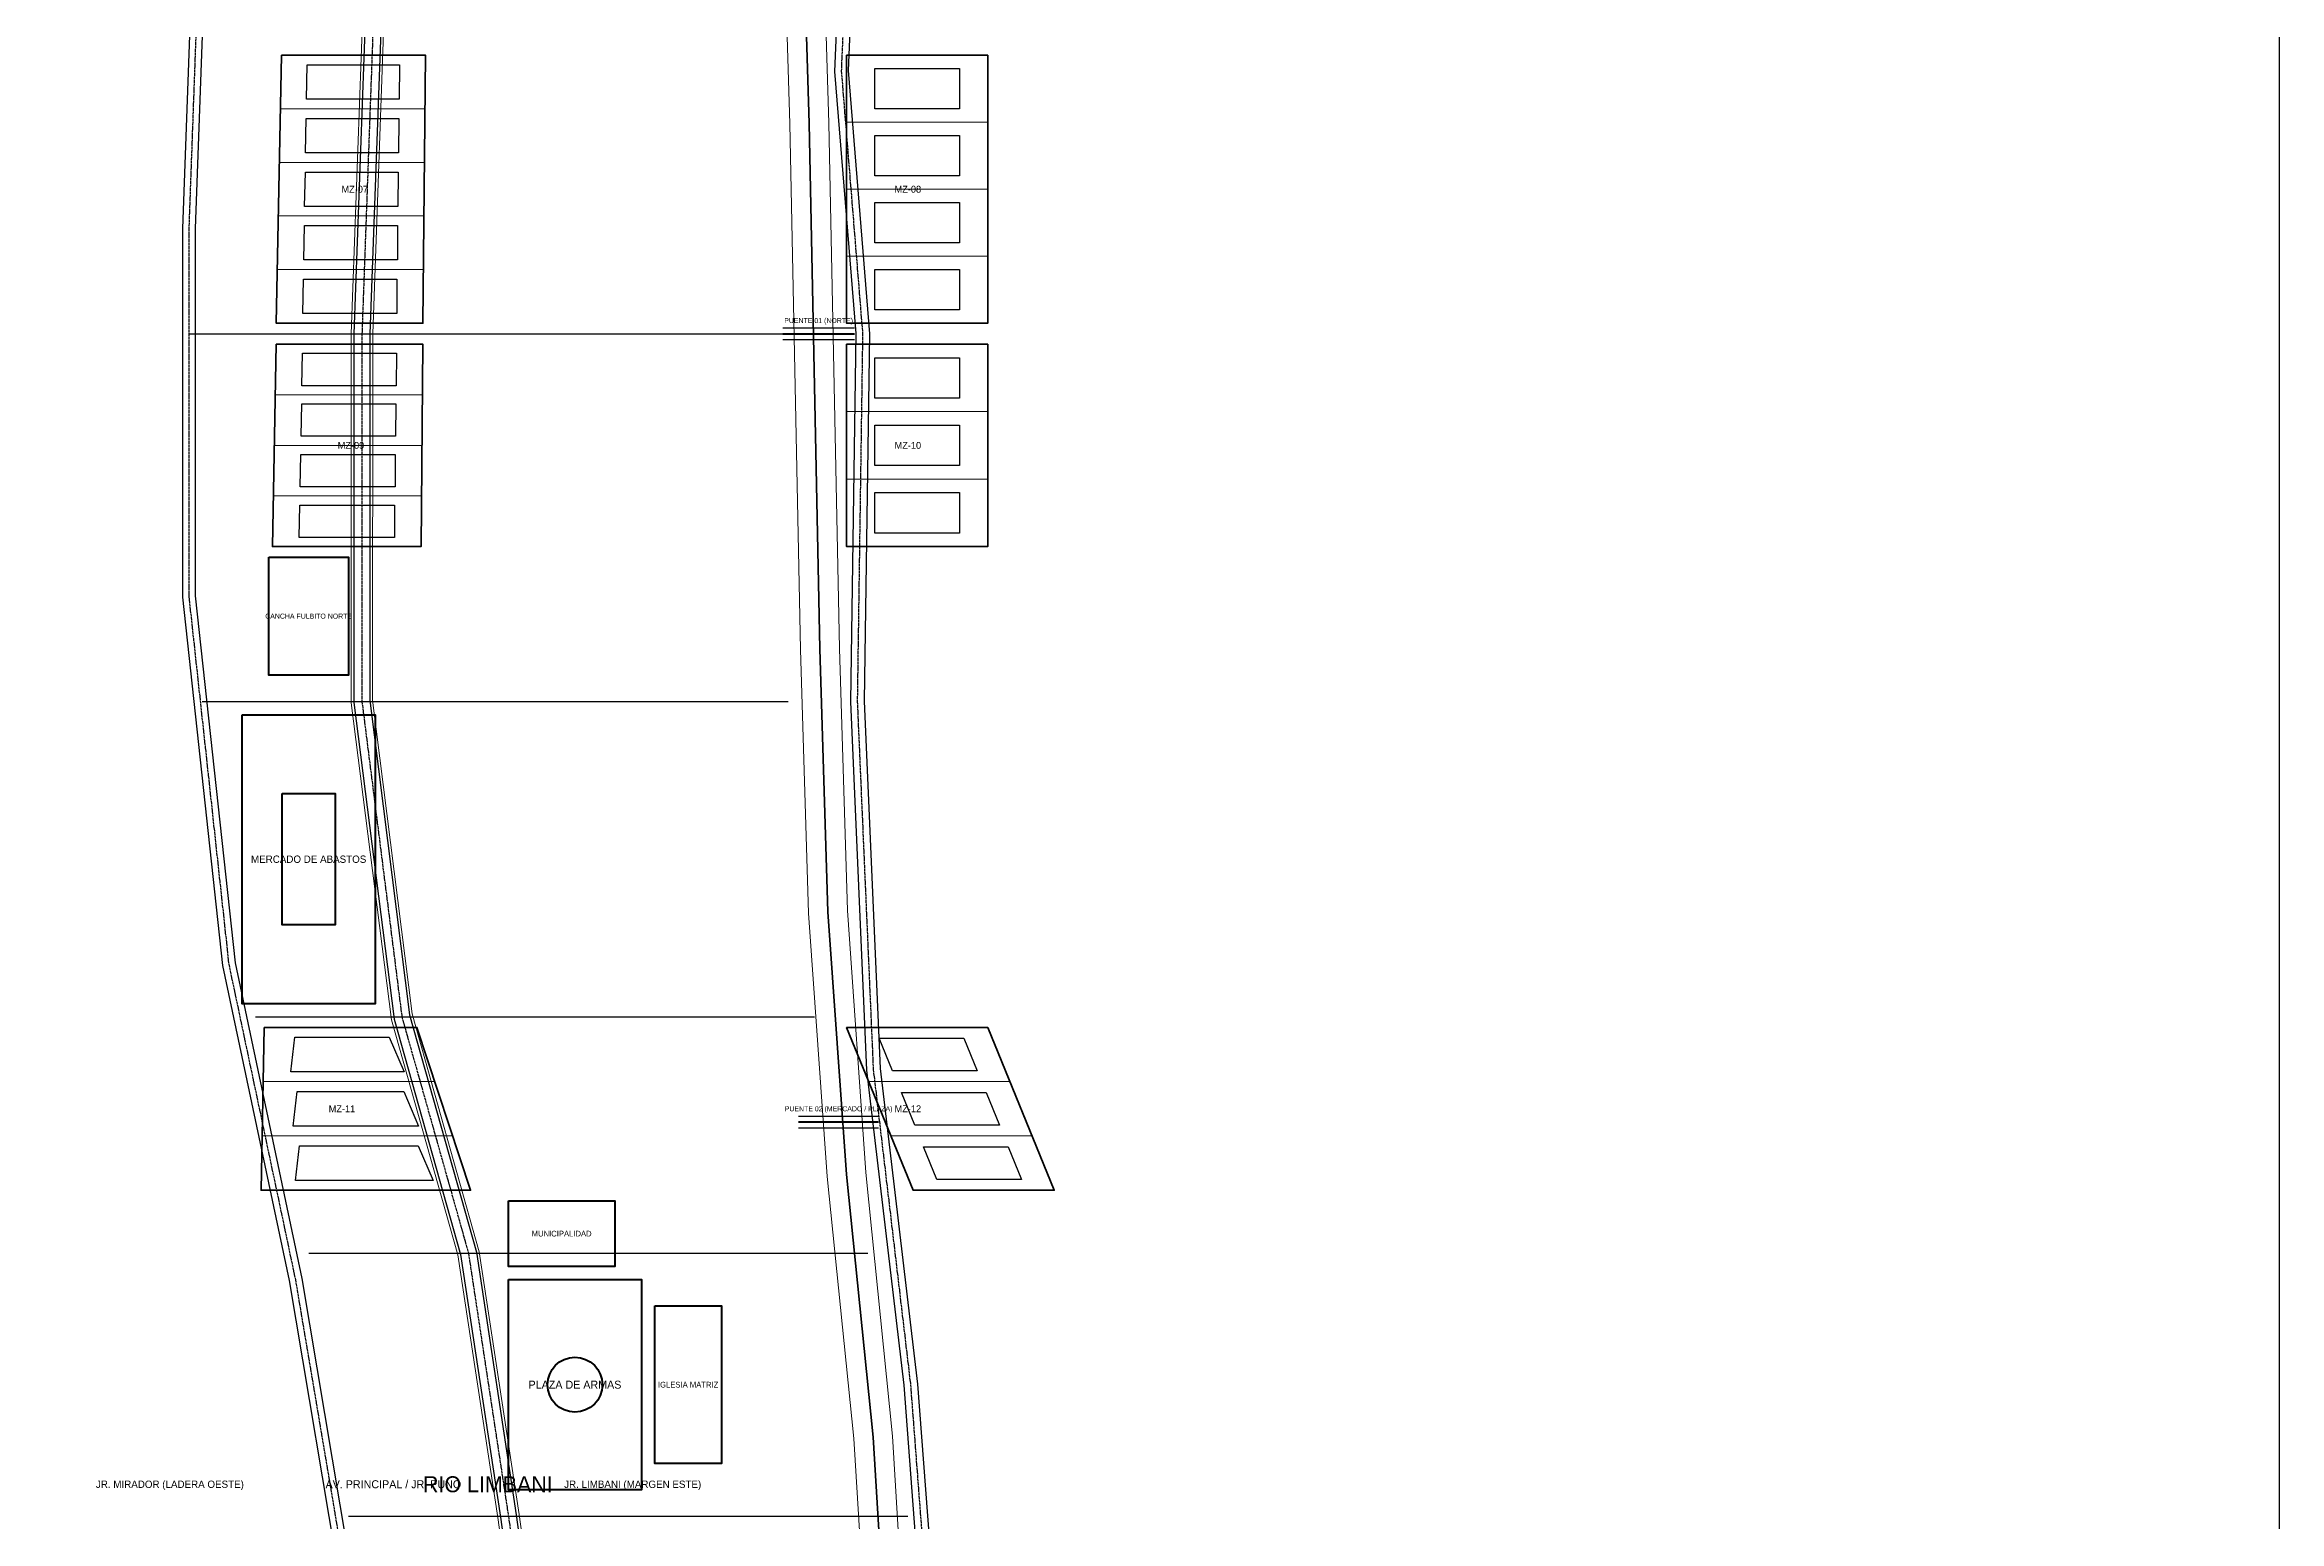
# Model space of a CAD drawing. Header units: metres. Extents: x 424745 to 426235, y 8434410 to 8437057.
# Drawn here: x 425258 to 426235, y 8435734 to 8436379 of the extents above; entities that cross this region are included whole.
import ezdxf
from ezdxf.enums import TextEntityAlignment as Align

# ---------------------------------------------------------------- set-up
doc = ezdxf.new("R2010")
doc.units = ezdxf.units.M
doc.linetypes.add('DASHED', pattern=[1.524, 1.27, -0.254])
for name, color, linetype in [('00_ORTOFOTO_SATELITAL', 7, 'Continuous'), ('03_VIAS_EJES', 8, 'DASHED'), ('13_TEXTOS_ROTULOS', 7, 'Continuous')]:
    doc.layers.add(name, color=color, linetype=linetype)
for name, color, linetype, lineweight in [('01_RIO_LIMBANI_CAUCE', 140, 'Continuous', 35), ('01_RIO_LIMBANI_ORILLAS', 140, 'Continuous', 20), ('02_PUENTES_VEHICULARES', 1, 'Continuous', 40), ('03_VIAS_CALZADA', 7, 'Continuous', 25), ('03_VIAS_VEREDAS', 8, 'Continuous', 15), ('04_MANZANAS_LINDEROS', 6, 'Continuous', 35), ('05_LOTES_PREDIALES', 7, 'Continuous', 15), ('06_HUELLAS_CASAS', 4, 'Continuous', 25), ('07_EQUIPAMIENTO_PLAZA', 3, 'Continuous', 40), ('08_EQUIPAMIENTO_MERCADO', 4, 'Continuous', 40), ('09_EQUIPAMIENTO_ESTADIO', 5, 'Continuous', 40), ('11_EQUIPAMIENTO_CIVICO', 2, 'Continuous', 40)]:
    doc.layers.add(name, color=color, linetype=linetype, lineweight=lineweight)
picture_1 = doc.add_image_def('image1.jpg', size_in_pixel=(1280, 2304))

msp = doc.modelspace()

# ---------------------------------------------------------------- linework, layer by layer
at = {"layer": '01_RIO_LIMBANI_CAUCE'}
msp.add_lwpolyline([(425577.03, 8437022.68), (425577.03, 8436919.29), (425580.53, 8436804.42), (425582.85, 8436689.54), (425585.18, 8436574.67), (425588.67, 8436459.8), (425592.17, 8436344.92), (425594.49, 8436230.05), (425596.82, 8436115.18), (425600.31, 8436000.3), (425608.46, 8435885.43), (425620.1, 8435770.55), (425627.09, 8435655.68), (425620.1, 8435540.81), (425611.95, 8435425.93), (425603.81, 8435311.06), (425588.67, 8435196.19), (425565.39, 8435081.31), (425530.47, 8434966.44), (425489.73, 8434851.56), (425448.99, 8434736.69), (425402.43, 8434621.82), (425361.68, 8434506.94), (425344.22, 8434426.53)], dxfattribs=at)
at = {"layer": '01_RIO_LIMBANI_ORILLAS'}
for points in [[(425568.53, 8437022.68), (425568.53, 8436919.03), (425572.03, 8436804.25), (425574.35, 8436689.37), (425576.68, 8436574.41), (425580.17, 8436459.54), (425583.67, 8436344.75), (425585.99, 8436229.88), (425588.32, 8436114.92), (425591.83, 8435999.7), (425600, 8435884.57), (425611.62, 8435770.03), (425618.61, 8435656.2), (425611.62, 8435541.41), (425603.47, 8435426.53), (425595.38, 8435312.17), (425580.34, 8435197.88), (425550.08, 8435085.96), (425515.39, 8434971.79), (425474.65, 8434856.91), (425441.11, 8434739.88), (425394.42, 8434624.66), (425353.37, 8434508.74), (425335.91, 8434428.33)], [(425585.53, 8437022.68), (425585.53, 8436919.55), (425589.03, 8436804.59), (425591.35, 8436689.71), (425593.68, 8436574.93), (425597.17, 8436460.06), (425600.67, 8436345.09), (425602.99, 8436230.22), (425605.32, 8436115.44), (425608.79, 8436000.9), (425616.92, 8435886.29), (425628.58, 8435771.07), (425635.57, 8435655.16), (425628.58, 8435540.21), (425620.43, 8435425.33), (425612.24, 8435309.95), (425597, 8435194.5), (425580.7, 8435076.66), (425545.55, 8434961.09), (425504.81, 8434846.21), (425456.87, 8434733.5), (425410.44, 8434618.98), (425369.99, 8434505.14), (425352.53, 8434424.73)]]:
    msp.add_lwpolyline(points, dxfattribs=at)
at = {"layer": '02_PUENTES_VEHICULARES', "lineweight": 25}
for p, q in [((425580.53, 8436255.52), (425611.95, 8436255.52)), ((425580.53, 8436250.52), (425611.95, 8436250.52)), ((425587.51, 8435910.9), (425622.43, 8435910.9)), ((425587.51, 8435905.9), (425622.43, 8435905.9))]:
    msp.add_line(p, q, dxfattribs=at)
at = {"layer": '02_PUENTES_VEHICULARES', "lineweight": 50}
for p, q in [((425580.53, 8436253.02), (425611.95, 8436253.02)), ((425587.51, 8435908.4), (425622.43, 8435908.4))]:
    msp.add_line(p, q, dxfattribs=at)
at = {"layer": '03_VIAS_CALZADA'}
for p, q in [((425320.94, 8436253.02), (425611.95, 8436253.02)), ((425326.76, 8436092.2), (425582.85, 8436092.2)), ((425350.04, 8435954.35), (425594.49, 8435954.35)), ((425373.33, 8435850.97), (425617.78, 8435850.97)), ((425390.79, 8435736.09), (425635.24, 8435736.09))]:
    msp.add_line(p, q, dxfattribs=at)
for points in [[(425433.85, 8437011.35), (425428.04, 8436885.1), (425416.4, 8436735.74), (425404.75, 8436574.8), (425398.93, 8436413.98), (425393.11, 8436253.02), (425393.14, 8436091.76), (425410.7, 8435953.4), (425439.71, 8435850.44), (425457.16, 8435735.61), (425474.6, 8435609.41), (425486.23, 8435483.21), (425492.06, 8435357.3), (425480.46, 8435219.74), (425457.24, 8435082.17), (425422.3, 8434944.25), (425393.11, 8434817.1), (425396.61, 8434721.7), (425433.92, 8434724.5), (425445.51, 8434668.12), (425433.92, 8434553.59), (425410.64, 8434438.72)], [(425440.85, 8437011.03), (425435.02, 8436884.56), (425423.38, 8436735.24), (425411.75, 8436574.54), (425405.93, 8436413.72), (425400.11, 8436253.02), (425400.08, 8436092.64), (425417.44, 8435955.3), (425446.63, 8435851.5), (425464.1, 8435736.57), (425481.58, 8435610.05), (425493.23, 8435483.53), (425499.04, 8435356.72), (425487.36, 8435218.58), (425464.02, 8435080.45), (425429.12, 8434942.67), (425400.11, 8434817.1), (425396.61, 8434728.7), (425440.78, 8434725.9), (425452.47, 8434667.42), (425440.78, 8434552.19), (425417.5, 8434437.32)], [(425364.72, 8436942.47), (425353.08, 8436781.74), (425335.61, 8436620.82), (425323.96, 8436459.9), (425318.14, 8436298.97), (425318.16, 8436137.85), (425335.66, 8435976.75), (425364.75, 8435839.01), (425388.01, 8435701.28), (425405.46, 8435563.54), (425417.09, 8435426.05), (425411.31, 8435288.56), (425388.08, 8435150.93), (425353.16, 8435013.14), (425318.31, 8434886.98), (425289.16, 8434806.43), (425272.84, 8434745.84), (425311.27, 8434723.21), (425342.08, 8434757.86), (425371.19, 8434723.39)], [(425370.3, 8436942.07), (425358.64, 8436781.14), (425341.19, 8436620.42), (425329.56, 8436459.7), (425323.74, 8436298.97), (425323.72, 8436138.45), (425341.14, 8435977.91), (425370.27, 8435839.95), (425393.57, 8435701.98), (425411.04, 8435564.02), (425422.69, 8435425.81), (425416.83, 8435287.62), (425393.5, 8435149.55), (425358.56, 8435011.64), (425323.57, 8434885.08), (425294.52, 8434804.81), (425275.92, 8434750.52), (425307.33, 8434727.19), (425346.36, 8434761.48), (425375.47, 8434727.01)], [(425620.61, 8436666.79), (425608.95, 8436505.88), (425603.14, 8436367.66), (425612.45, 8436253.06), (425610.12, 8436092.07), (425617.12, 8435931.03), (425633.41, 8435793.3), (425643.88, 8435655.81), (425638.07, 8435518.03), (425628.76, 8435380.33), (425612.49, 8435242.64), (425589.26, 8435105.03), (425554.37, 8434967.31), (425516.02, 8434841.13), (425472.95, 8434726.25)], [(425626.59, 8436666.35), (425614.95, 8436505.62), (425609.12, 8436368.14), (425618.45, 8436252.98), (425616.12, 8436092.33), (425623.08, 8435931.73), (425639.39, 8435793.76), (425649.88, 8435655.55), (425644.05, 8435517.63), (425634.72, 8435379.63), (425618.41, 8435241.64), (425595.08, 8435103.55), (425560.11, 8434965.57), (425521.64, 8434839.03), (425478.57, 8434724.15)]]:
    msp.add_lwpolyline(points, dxfattribs=at)
at = {"layer": '03_VIAS_EJES'}
for points in [[(425437.35, 8437011.19), (425431.53, 8436884.83), (425419.89, 8436735.49), (425408.25, 8436574.67), (425402.43, 8436413.85), (425396.61, 8436253.02), (425396.61, 8436092.2), (425414.07, 8435954.35), (425443.17, 8435850.97), (425460.63, 8435736.09), (425478.09, 8435609.73), (425489.73, 8435483.37), (425495.55, 8435357.01), (425483.91, 8435219.16), (425460.63, 8435081.31), (425425.71, 8434943.46), (425396.61, 8434817.1), (425396.61, 8434725.2), (425437.35, 8434725.2), (425448.99, 8434667.77), (425437.35, 8434552.89), (425414.07, 8434438.02)], [(425367.51, 8436942.27), (425355.86, 8436781.44), (425338.4, 8436620.62), (425326.76, 8436459.8), (425320.94, 8436298.97), (425320.94, 8436138.15), (425338.4, 8435977.33), (425367.51, 8435839.48), (425390.79, 8435701.63), (425408.25, 8435563.78), (425419.89, 8435425.93), (425414.07, 8435288.09), (425390.79, 8435150.24), (425355.86, 8435012.39), (425320.94, 8434886.03), (425291.84, 8434805.62), (425274.38, 8434748.18), (425309.3, 8434725.2), (425344.22, 8434759.67), (425373.33, 8434725.2)], [(425623.6, 8436666.57), (425611.95, 8436505.75), (425606.13, 8436367.9), (425615.45, 8436253.02), (425613.12, 8436092.2), (425620.1, 8435931.38), (425636.4, 8435793.53), (425646.88, 8435655.68), (425641.06, 8435517.83), (425631.74, 8435379.98), (425615.45, 8435242.14), (425592.17, 8435104.29), (425557.24, 8434966.44), (425518.83, 8434840.08), (425475.76, 8434725.2)]]:
    msp.add_lwpolyline(points, dxfattribs=at)
at = {"layer": '03_VIAS_VEREDAS'}
for points in [[(425432.65, 8437011.41), (425426.84, 8436885.2), (425415.2, 8436735.83), (425403.55, 8436574.84), (425397.73, 8436414.02), (425391.91, 8436253.02), (425391.95, 8436091.61), (425409.55, 8435953.08), (425438.52, 8435850.26), (425455.97, 8435735.45), (425473.41, 8435609.3), (425485.03, 8435483.15), (425490.87, 8435357.41), (425479.28, 8435219.94), (425456.07, 8435082.46), (425421.13, 8434944.51), (425391.91, 8434817.1), (425396.61, 8434720.5), (425432.74, 8434724.27), (425444.31, 8434668.24), (425432.74, 8434553.82), (425409.46, 8434438.95)], [(425442.05, 8437010.97), (425436.22, 8436884.46), (425424.58, 8436735.15), (425412.95, 8436574.5), (425407.13, 8436413.68), (425401.31, 8436253.02), (425401.27, 8436092.79), (425418.59, 8435955.62), (425447.82, 8435851.68), (425465.29, 8435736.73), (425482.77, 8435610.16), (425494.43, 8435483.59), (425500.23, 8435356.61), (425488.54, 8435218.38), (425465.19, 8435080.16), (425430.29, 8434942.41), (425401.31, 8434817.1), (425396.61, 8434729.9), (425441.96, 8434726.13), (425453.67, 8434667.3), (425441.96, 8434551.96), (425418.68, 8434437.09)]]:
    msp.add_lwpolyline(points, dxfattribs=at)
at = {"layer": '04_MANZANAS_LINDEROS'}
for points in [[(425361.4, 8436374.79), (425424.4, 8436374.79), (425423.29, 8436257.62), (425359.18, 8436257.62)], [(425608.46, 8436374.79), (425670.16, 8436374.79), (425670.16, 8436257.62), (425608.46, 8436257.62)], [(425359.18, 8436248.43), (425423.29, 8436248.43), (425422.43, 8436159.98), (425357.46, 8436159.98)], [(425608.46, 8436248.43), (425670.16, 8436248.43), (425670.16, 8436159.98), (425608.46, 8436159.98)], [(425353.92, 8435949.76), (425420.66, 8435949.76), (425444.13, 8435878.54), (425352.51, 8435878.54)], [(425608.46, 8435949.76), (425670.16, 8435949.76), (425699.26, 8435878.54), (425637.56, 8435878.54)]]:
    msp.add_lwpolyline(points, close=True, dxfattribs=at)
at = {"layer": '05_LOTES_PREDIALES'}
for points in [[(425361.4, 8436374.79), (425424.4, 8436374.79), (425424.18, 8436351.36), (425360.96, 8436351.36)], [(425608.46, 8436374.79), (425670.16, 8436374.79), (425670.16, 8436345.5), (425608.46, 8436345.5)], [(425360.96, 8436351.36), (425424.18, 8436351.36), (425423.96, 8436327.92), (425360.51, 8436327.92)], [(425608.46, 8436345.5), (425670.16, 8436345.5), (425670.16, 8436316.2), (425608.46, 8436316.2)], [(425360.51, 8436327.92), (425423.96, 8436327.92), (425423.74, 8436304.49), (425360.07, 8436304.49)], [(425608.46, 8436316.2), (425670.16, 8436316.2), (425670.16, 8436286.91), (425608.46, 8436286.91)], [(425360.07, 8436304.49), (425423.74, 8436304.49), (425423.51, 8436281.05), (425359.62, 8436281.05)], [(425608.46, 8436286.91), (425670.16, 8436286.91), (425670.16, 8436257.62), (425608.46, 8436257.62)], [(425359.62, 8436281.05), (425423.51, 8436281.05), (425423.29, 8436257.62), (425359.18, 8436257.62)], [(425359.18, 8436248.43), (425423.29, 8436248.43), (425423.08, 8436226.32), (425358.75, 8436226.32)], [(425608.46, 8436248.43), (425670.16, 8436248.43), (425670.16, 8436218.94), (425608.46, 8436218.94)], [(425358.75, 8436226.32), (425423.08, 8436226.32), (425422.86, 8436204.2), (425358.32, 8436204.2)], [(425608.46, 8436218.94), (425670.16, 8436218.94), (425670.16, 8436189.46), (425608.46, 8436189.46)], [(425358.32, 8436204.2), (425422.86, 8436204.2), (425422.65, 8436182.09), (425357.89, 8436182.09)], [(425608.46, 8436189.46), (425670.16, 8436189.46), (425670.16, 8436159.98), (425608.46, 8436159.98)], [(425357.89, 8436182.09), (425422.65, 8436182.09), (425422.43, 8436159.98), (425357.46, 8436159.98)], [(425353.92, 8435949.76), (425420.66, 8435949.76), (425428.48, 8435926.02), (425353.45, 8435926.02)], [(425608.46, 8435949.76), (425670.16, 8435949.76), (425679.86, 8435926.02), (425618.16, 8435926.02)], [(425353.45, 8435926.02), (425428.48, 8435926.02), (425436.31, 8435902.28), (425352.98, 8435902.28)], [(425618.16, 8435926.02), (425679.86, 8435926.02), (425689.56, 8435902.28), (425627.86, 8435902.28)], [(425352.98, 8435902.28), (425436.31, 8435902.28), (425444.13, 8435878.54), (425352.51, 8435878.54)], [(425627.86, 8435902.28), (425689.56, 8435902.28), (425699.26, 8435878.54), (425637.56, 8435878.54)]]:
    msp.add_lwpolyline(points, close=True, dxfattribs=at)
at = {"layer": '06_HUELLAS_CASAS'}
for points in [[(425372.7, 8436370.57), (425412.98, 8436370.57), (425412.88, 8436355.57), (425372.38, 8436355.57)], [(425620.8, 8436368.93), (425657.82, 8436368.93), (425657.82, 8436351.36), (425620.8, 8436351.36)], [(425372.3, 8436347.14), (425412.72, 8436347.14), (425412.62, 8436332.14), (425371.97, 8436332.14)], [(425620.8, 8436339.64), (425657.82, 8436339.64), (425657.82, 8436322.06), (425620.8, 8436322.06)], [(425371.89, 8436323.7), (425412.46, 8436323.7), (425412.35, 8436308.71), (425371.57, 8436308.71)], [(425620.8, 8436310.35), (425657.82, 8436310.35), (425657.82, 8436292.77), (425620.8, 8436292.77)], [(425371.49, 8436300.27), (425412.19, 8436300.27), (425412.09, 8436285.27), (425371.16, 8436285.27)], [(425371.08, 8436276.84), (425411.93, 8436276.84), (425411.83, 8436261.84), (425370.76, 8436261.84)], [(425620.8, 8436281.05), (425657.82, 8436281.05), (425657.82, 8436263.48), (425620.8, 8436263.48)], [(425370.68, 8436244.45), (425411.67, 8436244.45), (425411.57, 8436230.3), (425370.37, 8436230.3)], [(425620.8, 8436242.53), (425657.82, 8436242.53), (425657.82, 8436224.84), (425620.8, 8436224.84)], [(425370.29, 8436222.34), (425411.42, 8436222.34), (425411.32, 8436208.18), (425369.98, 8436208.18)], [(425620.8, 8436213.05), (425657.82, 8436213.05), (425657.82, 8436195.36), (425620.8, 8436195.36)], [(425369.9, 8436200.22), (425411.17, 8436200.22), (425411.07, 8436186.07), (425369.59, 8436186.07)], [(425620.8, 8436183.56), (425657.82, 8436183.56), (425657.82, 8436165.87), (425620.8, 8436165.87)], [(425369.51, 8436178.11), (425410.91, 8436178.11), (425410.81, 8436163.96), (425369.19, 8436163.96)], [(425367.35, 8435945.48), (425408.57, 8435945.48), (425415.06, 8435930.29), (425365.55, 8435930.29)], [(425622.74, 8435945.01), (425659.76, 8435945.01), (425665.58, 8435930.77), (425628.56, 8435930.77)], [(425368.37, 8435921.74), (425414.89, 8435921.74), (425421.39, 8435906.55), (425366.57, 8435906.55)], [(425632.44, 8435921.27), (425669.46, 8435921.27), (425675.28, 8435907.02), (425638.26, 8435907.02)], [(425369.39, 8435898), (425421.22, 8435898), (425427.72, 8435882.81), (425367.59, 8435882.81)], [(425642.14, 8435897.53), (425679.16, 8435897.53), (425684.98, 8435883.28), (425647.96, 8435883.28)]]:
    msp.add_lwpolyline(points, close=True, dxfattribs=at)
at = {"layer": '07_EQUIPAMIENTO_PLAZA'}
msp.add_lwpolyline([(425460.63, 8435839.48), (425518.83, 8435839.48), (425518.83, 8435747.58), (425460.63, 8435747.58)], close=True, dxfattribs=at)
msp.add_circle((425489.73, 8435793.53), 12, dxfattribs=at)
at = {"layer": '08_EQUIPAMIENTO_MERCADO'}
for points in [[(425344.22, 8436086.46), (425402.43, 8436086.46), (425402.43, 8435960.1), (425344.22, 8435960.1)], [(425361.68, 8436052), (425384.97, 8436052), (425384.97, 8435994.56), (425361.68, 8435994.56)]]:
    msp.add_lwpolyline(points, close=True, dxfattribs=at)
at = {"layer": '09_EQUIPAMIENTO_ESTADIO'}
msp.add_lwpolyline([(425355.86, 8436155.38), (425390.79, 8436155.38), (425390.79, 8436103.69), (425355.86, 8436103.69)], close=True, dxfattribs=at)
at = {"layer": '11_EQUIPAMIENTO_CIVICO'}
for points in [[(425460.63, 8435873.94), (425507.19, 8435873.94), (425507.19, 8435845.22), (425460.63, 8435845.22)], [(425524.65, 8435827.99), (425553.75, 8435827.99), (425553.75, 8435759.07), (425524.65, 8435759.07)]]:
    msp.add_lwpolyline(points, close=True, dxfattribs=at)

# ---------------------------------------------------------------- texts
at = {"layer": '01_RIO_LIMBANI_CAUCE'}
msp.add_text('RIO LIMBANI', height=7, dxfattribs=at).set_placement((425480, 8435750), align=Align.MIDDLE_RIGHT)
at = {"layer": '07_EQUIPAMIENTO_PLAZA'}
msp.add_text('PLAZA DE ARMAS', height=3.5, dxfattribs=at).set_placement((425489.73, 8435793.53), align=Align.MIDDLE_CENTER)
at = {"layer": '08_EQUIPAMIENTO_MERCADO'}
msp.add_text('MERCADO DE ABASTOS', height=3.2, dxfattribs=at).set_placement((425373.32, 8436023.28), align=Align.MIDDLE_CENTER)
at = {"layer": '09_EQUIPAMIENTO_ESTADIO'}
msp.add_text('CANCHA FULBITO NORTE', height=2.2, dxfattribs=at).set_placement((425373.32, 8436129.54), align=Align.MIDDLE_CENTER)
at = {"layer": '11_EQUIPAMIENTO_CIVICO'}
for s, p in [('MUNICIPALIDAD', (425483.91, 8435859.58)), ('IGLESIA MATRIZ', (425539.2, 8435793.53))]:
    msp.add_text(s, height=2.5, dxfattribs=at).set_placement(p, align=Align.MIDDLE_CENTER)
at = {"layer": '13_TEXTOS_ROTULOS'}
for s, p in [('MZ-07', (425393.48, 8436316.2)), ('MZ-08', (425635.24, 8436316.2)), ('MZ-09', (425391.82, 8436204.2)), ('MZ-10', (425635.24, 8436204.2)), ('MZ-11', (425387.88, 8435914.15)), ('MZ-12', (425635.24, 8435914.15))]:
    msp.add_text(s, height=3, dxfattribs=at).set_placement(p, align=Align.MIDDLE_CENTER)
for s, p in [('PUENTE 01 (NORTE)', (425596.24, 8436257.02)), ('PUENTE 02 (MERCADO / PLAZA)', (425604.97, 8435912.4))]:
    msp.add_text(s, height=2.2, dxfattribs=at).set_placement(p, align=Align.BOTTOM_CENTER)
for s, height, p in [('JR. MIRADOR (LADERA OESTE)', 3.2, (425345, 8435750)), ('AV. PRINCIPAL / JR. PUNO', 3.5, (425440, 8435750))]:
    msp.add_text(s, height=height, dxfattribs=at).set_placement(p, align=Align.MIDDLE_RIGHT)
msp.add_text('JR. LIMBANI (MARGEN ESTE)', height=3.2, dxfattribs=at).set_placement((425485, 8435750), align=Align.MIDDLE_LEFT)

# ---------------------------------------------------------------- pictures from other files: only their frames are drawn
at = {"layer": '00_ORTOFOTO_SATELITAL'}
image = msp.add_image(picture_1, insert=(424744.74, 8434410.45), size_in_units=(1489.98, 2646.69), dxfattribs=at)

doc.saveas('drawing.dxf')
